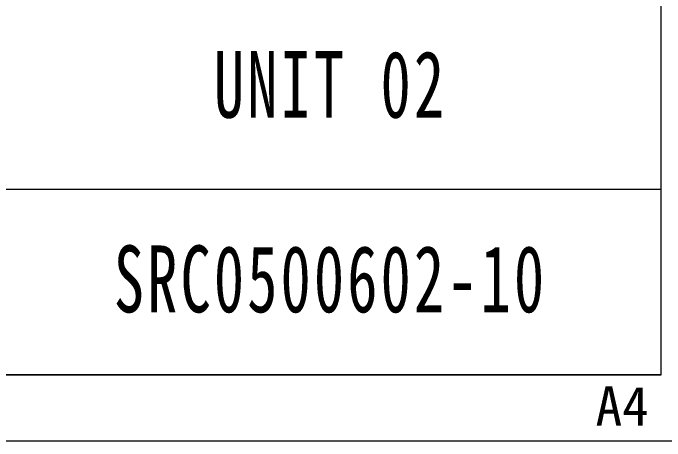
# Model space of a CAD drawing. Header units: millimetres. Extents: x -15766 to 80009, y -9701 to 15159.
# Drawn here: x -12389.27 to -12339.98, y 2838.48 to 2870.83 of the extents above; entities that cross this region are included whole.
import ezdxf

# ---------------------------------------------------------------- set-up
doc = ezdxf.new("R2010")
doc.units = ezdxf.units.MM
for name, color, linetype, lineweight in [('AM_VIS', 7, 'Continuous', 18), ('CDRAFT0', 7, 'Continuous', 18), ('title_frame', 7, 'Continuous', 18), ('尺寸线层', 3, 'Continuous', 18), ('粗实线层_1', 7, 'Continuous', 15)]:
    doc.layers.add(name, color=color, linetype=linetype, lineweight=lineweight)
doc.styles.add('STYLE1', font='')
doc.styles.add('标准', font='', dxfattribs={"width": 0.667})
doc.styles.get('STYLE1').set_extended_font_data('宋体')
doc.styles.get('标准').set_extended_font_data('宋体')

# ---------------------------------------------------------------- blocks, each defined once
blk = doc.blocks.new('*X1569')
at = {"layer": 'CDRAFT0'}
blk.add_lwpolyline([(0, 0), (210, 0), (210, 297), (0, 297), (0, 0)], dxfattribs=at)
at = {"layer": '粗实线层_1'}
for p, q in [((205, 5), (205, 292)), ((25, 5), (205, 5))]:
    blk.add_line(p, q, dxfattribs=at)

msp = doc.modelspace()

# ---------------------------------------------------------------- linework, layer by layer
at = {"layer": '粗实线层_1'}
for p, q in [((-12340.27127, 2843.48453), (-12340.27127, 2899.48453)), ((-12340.27127, 2857.48453), (-12390.27127, 2857.48453)), ((-12340.27127, 2843.48453), (-12520.27127, 2843.48453))]:
    msp.add_line(p, q, dxfattribs=at)

# ---------------------------------------------------------------- block references
at = {"layer": 'AM_VIS'}
msp.add_blockref('*X1569', (-12545.27127, 2838.48453), dxfattribs=at)

# ---------------------------------------------------------------- texts
at = {"layer": 'title_frame', "color": 3, "insert": (-12345.23162, 2839.64671), "char_height": 2.958904, "width": 6.0410959, "attachment_point": 7, "style": 'STYLE1'}
msp.add_mtext('A4', dxfattribs=at)
at = {"layer": '尺寸线层', "char_height": 5.0503058, "attachment_point": 5, "line_spacing_factor": 1.15057, "style": '标准'}
for s, insert, width in [('{\\T1.1;UNIT 02}', (-12365.27127, 2865.39822), 29.4580043), ('{\\T1.1;SRC0500602-10}', (-12365.27127, 2850.69225), 29.3737905)]:
    msp.add_mtext(s, dxfattribs=dict(at, insert=insert, width=width))

doc.saveas('drawing.dxf')
